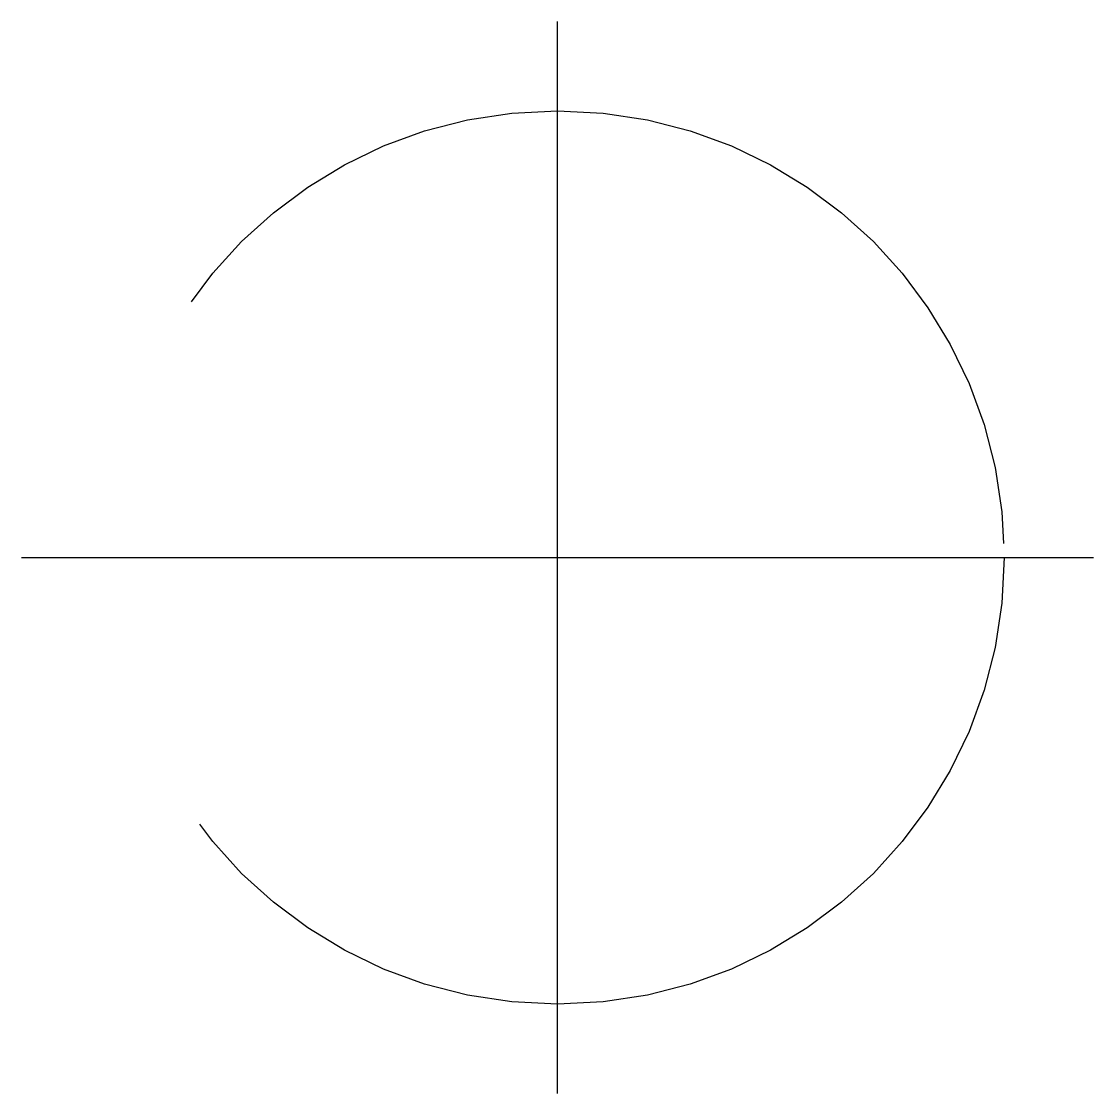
# Model space of a CAD drawing. Extents: x 759.49 to 760.69, y 427.54 to 428.74.
import ezdxf

# ---------------------------------------------------------------- set-up
doc = ezdxf.new("R2010")
doc.units = 0
doc.header["$LTSCALE"] = 10
doc.header["$MEASUREMENT"] = 0
doc.linetypes.add('CENTER', pattern=[2, 1.25, -0.25, 0.25, -0.25])
doc.linetypes.add('HIDDEN2', pattern=[0.1875, 0.125, -0.0625])
doc.layers.add('CENTRE', color=3, linetype='CENTER')
doc.layers.add('SHID', color=7, linetype='HIDDEN2')

msp = doc.modelspace()

# ---------------------------------------------------------------- linework, layer by layer
at = {"layer": 'CENTRE'}
for p, q in [((760.0895, 427.5405), (760.0895, 428.7405)), ((759.4895, 428.1405), (760.6895, 428.1405))]:
    msp.add_line(p, q, dxfattribs=at)
at = {"layer": 'SHID'}
msp.add_circle((760.0895, 428.1405), 0.5, dxfattribs=at)

doc.saveas('drawing.dxf')
